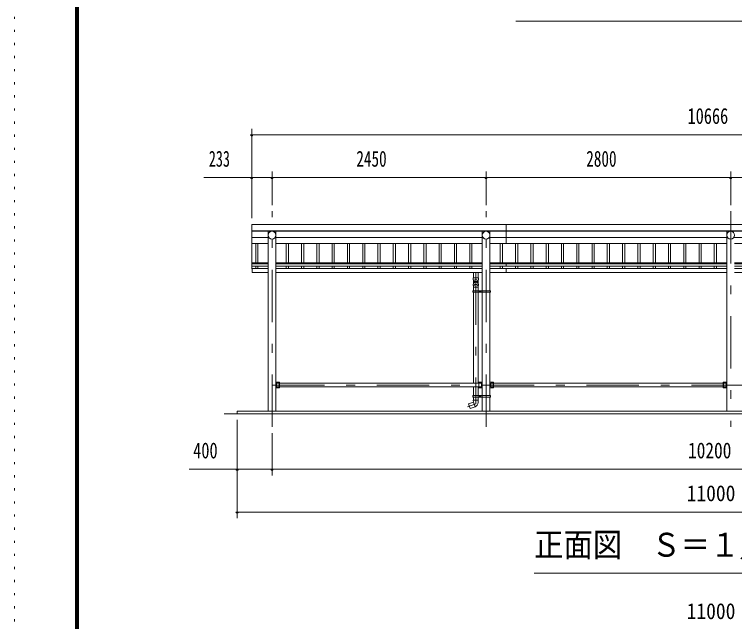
# Model space of a CAD drawing. Units: millimetres, scale not verified, with parts at other scales. Extents: x -31546 to 31551, y -14700 to 14700.
# Drawn here: x -10029 to -1785, y 748 to 7701 of the extents above; entities that cross this region are included whole.
import ezdxf
from ezdxf.enums import TextEntityAlignment as Align

# ---------------------------------------------------------------- set-up
doc = ezdxf.new("R2010")
doc.units = ezdxf.units.MM
doc.header["$LTSCALE"] = 50
doc.linetypes.add('USER3', pattern=[24, 12, -5, 2, -5])
doc.linetypes.add('USER4', pattern=[3, 0.5, -2.5])
for name, color, linetype, lineweight in [('0-2_1-07BOLD', 7, 'Continuous', 18), ('0-3_1-27CENTER', 3, 'USER3', 18), ('0-4_1-47THIN', 4, 'Continuous', 18), ('0-5_1-57DIM', 3, 'Continuous', 18), ('0-C_F-F1PAPER', 5, 'Continuous', 18), ('0-D_F-E_J_ADD', 5, 'USER4', 18)]:
    doc.layers.add(name, color=color, linetype=linetype, lineweight=lineweight)
doc.styles.add('ＭＳ ゴシック', font='')
doc.styles.get('ＭＳ ゴシック').set_extended_font_data('MS Gothic')

msp = doc.modelspace()

# ---------------------------------------------------------------- linework, layer by layer
at = {"layer": '0-2_1-07BOLD'}
for p, q in [((-4399.41, 5296.54), (-4399.41, 5078.35)), ((-7312.41, 5221.4), (3353.58, 5221.4)), ((3353.59, 5217.32), (-7312.41, 5217.32)), ((-7123.96, 5217.32), (-7123.96, 3157.54)), ((-7034.86, 3157.54), (-7034.86, 5217.32)), ((-4673.96, 4535.54), (-4673.96, 5217.32)), ((-4584.86, 5217.32), (-4584.86, 4535.54)), ((-1873.97, 3157.54), (-1873.97, 5217.32)), ((-7312.41, 5147.84), (-7123.96, 5147.84)), ((-4673.96, 5147.84), (-7034.86, 5147.84)), ((-1873.96, 5147.84), (-4584.86, 5147.84)), ((376.03, 5147.84), (-1784.87, 5147.84)), ((-7123.96, 5078.35), (-7312.41, 5078.35)), ((-7034.86, 5078.35), (-4673.96, 5078.35)), ((-4584.86, 5078.35), (-1873.96, 5078.35)), ((-1784.87, 5078.35), (376.03, 5078.35)), ((-7312.41, 4856.73), (-7123.96, 4856.73)), ((-7123.96, 4846.3), (-7312.41, 4846.3)), ((-7123.96, 4816.69), (-7312.41, 4816.69)), ((-7307.41, 4787.78), (-7312.41, 4787.78)), ((-4673.96, 4856.73), (-7034.86, 4856.73)), ((-7034.86, 4846.3), (-4673.96, 4846.3)), ((-4673.96, 4816.69), (-7034.86, 4816.69)), ((-7034.86, 4790.36), (-4673.96, 4790.36)), ((-1873.96, 4856.73), (-4584.86, 4856.73)), ((-4584.86, 4846.3), (-1873.96, 4846.3)), ((-1873.96, 4816.69), (-4584.86, 4816.69)), ((-4584.86, 4790.36), (-1873.96, 4790.36)), ((-4399.41, 4856.73), (-4399.41, 4816.69)), ((-4399.41, 4790.36), (-4399.41, 4745.36)), ((376.03, 4856.73), (-1784.87, 4856.73)), ((-1784.87, 4846.3), (376.03, 4846.3)), ((376.03, 4816.69), (-1784.87, 4816.69)), ((-1784.87, 4790.36), (376.03, 4790.36)), ((-4673.96, 4745.36), (-7034.86, 4745.36)), ((-4774.92, 4685.74), (-4774.92, 4745.36)), ((-4719.92, 4745.36), (-4719.92, 4685.74)), ((-1873.96, 4745.36), (-4584.86, 4745.36)), ((376.03, 4745.36), (-1784.87, 4745.36)), ((-4776.53, 4535.54), (-4776.53, 4519.54)), ((-4774.92, 4576.09), (-4719.92, 4576.09)), ((-4718.32, 4519.54), (-4718.32, 4535.54)), ((-4675.58, 4535.54), (-4675.58, 4519.54)), ((-4583.28, 4535.54), (-4583.28, 4519.54)), ((-4776.53, 4527.54), (-4782.63, 4527.54)), ((-4774.93, 4519.54), (-4774.93, 3478.89)), ((-4719.92, 3478.89), (-4719.92, 4519.54)), ((-4673.97, 4519.54), (-4673.97, 3335.54)), ((-4673.96, 3386.14), (-4673.96, 4517.54)), ((-4584.87, 4519.54), (-4584.87, 3335.54)), ((-4584.86, 3386.14), (-4584.86, 4517.54)), ((-4577.18, 4527.54), (-4583.28, 4527.54)), ((-6994.86, 3490.54), (-7034.86, 3490.54)), ((-6998.06, 3490.54), (-6998.06, 3424.54)), ((-6994.86, 3424.54), (-6994.86, 3490.54)), ((-6994.86, 3478.89), (-4713.96, 3478.89)), ((-4713.97, 3490.54), (-4673.96, 3490.54)), ((-4713.97, 3424.54), (-4713.97, 3490.54)), ((-4713.96, 3424.54), (-4713.96, 3490.54)), ((-4710.77, 3424.54), (-4710.77, 3490.54)), ((-4710.76, 3490.54), (-4710.76, 3424.54)), ((-4681.92, 3478.89), (-4681.92, 3436.19)), ((-4576.91, 3478.89), (-4576.91, 3436.19)), ((-4548.07, 3424.54), (-4548.07, 3490.54)), ((-4548.07, 3490.54), (-4548.07, 3424.54)), ((-4544.88, 3424.54), (-4544.88, 3490.54)), ((-4544.86, 3478.89), (-1913.96, 3478.89)), ((-1910.77, 3424.54), (-1910.77, 3490.54)), ((-6994.86, 3424.54), (-7034.86, 3424.54)), ((-4713.96, 3436.19), (-6994.86, 3436.19)), ((-4774.93, 3436.19), (-4774.93, 3335.54)), ((-4719.92, 3335.54), (-4719.92, 3436.19)), ((-4673.96, 3424.54), (-4713.97, 3424.54)), ((-4548.07, 3436.19), (-4576.92, 3436.19)), ((-1913.96, 3436.19), (-4544.86, 3436.19)), ((-1881.91, 3436.19), (-1910.77, 3436.19)), ((-4782.63, 3327.54), (-4776.53, 3327.54)), ((-4776.53, 3335.54), (-4776.53, 3319.54)), ((-4774.93, 3319.54), (-4774.93, 3282.63)), ((-4719.92, 3282.63), (-4719.92, 3319.54)), ((-4718.32, 3319.54), (-4718.32, 3335.54)), ((-4675.58, 3335.54), (-4675.58, 3319.54)), ((-4673.97, 3319.54), (-4673.97, 3157.54)), ((-4673.96, 3335.54), (-4673.96, 3370.14)), ((-4673.96, 3157.54), (-4673.96, 3319.54)), ((-4584.87, 3319.54), (-4584.87, 3157.54)), ((-4584.86, 3335.54), (-4584.86, 3370.14)), ((-4584.86, 3157.54), (-4584.86, 3319.54)), ((-4583.28, 3319.54), (-4583.28, 3335.54)), ((-4583.28, 3327.54), (-4577.18, 3327.54)), ((-4756.11, 3208.95), (-4774.93, 3260.63)), ((-7629.41, 3127.54), (3670.58, 3127.54))]:
    msp.add_line(p, q, dxfattribs=at)
for points in [[(-7312.41, 4787.78), (-7312.41, 5296.54), (3353.58, 5296.54)], [(-7123.96, 4745.36), (-7307.41, 4745.36), (-7307.41, 4790.36), (-7123.96, 4790.36)], [(-4717.93, 4685.74), (-4776.92, 4685.74), (-4774.92, 4636.07), (-4774.92, 4617.98)], [(-4719.92, 4617.97), (-4719.92, 4636.07), (-4717.93, 4685.74)], [(-4776.92, 4608.87), (-4774.92, 4583.03), (-4774.92, 4535.54)], [(-4719.92, 4535.54), (-4719.92, 4583.03), (-4717.93, 4609)], [(-6998.06, 3436.19), (-7026.91, 3436.19), (-7026.91, 3478.89), (-6998.06, 3478.89)], [(-4710.77, 3478.89), (-4681.91, 3478.89), (-4681.91, 3436.19), (-4710.77, 3436.19)], [(-4584.88, 3424.54), (-4544.86, 3424.54), (-4544.86, 3490.54), (-4584.88, 3490.54)], [(-4576.92, 3436.19), (-4576.92, 3478.89), (-4548.07, 3478.89)], [(-1873.96, 3490.54), (-1913.96, 3490.54), (-1913.96, 3424.54), (-1873.96, 3424.54)], [(-1910.77, 3478.89), (-1881.91, 3478.89), (-1881.91, 3436.19)], [(-4776.42, 3282.63), (-4774.93, 3260.63), (-4831.31, 3240.11), (-4812.5, 3188.43), (-4756.39, 3208.85)], [(-4776.43, 3282.63), (-4718.42, 3282.63), (-4720.18, 3256.84)], [(3520.59, 3157.54), (-7479.41, 3157.54), (-7479.41, 3127.54)]]:
    msp.add_lwpolyline(points, dxfattribs=at)
for points in [[(-4577.18, 4519.54), (-4782.63, 4519.54), (-4782.63, 4535.54), (-4577.18, 4535.54)], [(-4701.95, 4530.42), (-4696.95, 4533.31), (-4691.95, 4530.42), (-4691.95, 4524.65), (-4696.95, 4521.77), (-4701.95, 4524.65)], [(-4782.63, 3335.54), (-4782.63, 3319.54), (-4577.18, 3319.54), (-4577.18, 3335.54)], [(-4701.95, 3330.43), (-4696.95, 3333.31), (-4691.95, 3330.43), (-4691.95, 3324.65), (-4696.95, 3321.77), (-4701.95, 3324.65)]]:
    msp.add_lwpolyline(points, close=True, dxfattribs=at)
for centre, radius in [((-7079.41, 5172.78), 44.55), ((-4629.41, 5172.78), 44.55), ((-1829.42, 5172.78), 44.55), ((-4696.95, 4527.54), 6.25), ((-4696.95, 4527.54), 4.9), ((-4696.95, 3327.54), 6.25), ((-4696.95, 3327.54), 4.9)]:
    msp.add_circle(centre, radius, dxfattribs=at)
for centre, radius, start, end in [((-7079.41, 5172.09), 44.55, 180, 0), ((-4629.41, 5172.09), 44.55, 180, 0), ((-1829.42, 5172.09), 44.55, 180, 0), ((-4747.42, 4607.16), 29.55, 3.56303, 176.43697), ((-4747.42, 4636.37), 27.55, 3.55867, 176.44133), ((-4747.42, 4615.67), 27.55, 3.55867, 176.44133), ((-4747.42, 4582.05), 27.55, 3.55867, 176.44133), ((-4775.05, 3260.59), 55, 289.83269, 356.09424)]:
    msp.add_arc(centre, radius, start, end, dxfattribs=at)
at = {"layer": '0-3_1-27CENTER'}
for p, q in [((-7079.41, 2977.54), (-7079.41, 5447.54)), ((-4629.41, 2977.54), (-4629.41, 5447.54)), ((-1829.41, 5447.54), (-1829.41, 2977.54)), ((-4747.42, 4745.36), (-4747.42, 3241.38)), ((-4696.95, 4540.04), (-4696.95, 4515.04)), ((-4709.45, 4527.54), (-4684.45, 4527.54)), ((-7079.41, 3457.54), (3120.59, 3457.54)), ((-4684.45, 3327.54), (-4709.45, 3327.54)), ((-4696.95, 3315.04), (-4696.95, 3340.04)), ((-4747.41, 3241.38), (-4840.68, 3207.43))]:
    msp.add_line(p, q, dxfattribs=at)
at = {"layer": '0-4_1-47THIN'}
for p, q in [((-7266.91, 4856.73), (-7266.91, 5078.35)), ((-7241.91, 5078.35), (-7241.91, 4856.73)), ((-6916.91, 5078.35), (-6916.91, 4856.73)), ((-6891.91, 4856.73), (-6891.91, 5078.35)), ((-6741.91, 4856.73), (-6741.91, 5078.35)), ((-6716.91, 5078.35), (-6716.91, 4856.73)), ((-6566.91, 5078.35), (-6566.91, 4856.73)), ((-6541.91, 4856.73), (-6541.91, 5078.35)), ((-6391.91, 4856.73), (-6391.91, 5078.35)), ((-6366.91, 5078.35), (-6366.91, 4856.73)), ((-6216.91, 5078.35), (-6216.91, 4856.73)), ((-6191.91, 4856.73), (-6191.91, 5078.35)), ((-6041.91, 4856.73), (-6041.91, 5078.35)), ((-6016.91, 5078.35), (-6016.91, 4856.73)), ((-5866.91, 5078.35), (-5866.91, 4856.73)), ((-5841.91, 4856.73), (-5841.91, 5078.35)), ((-5691.91, 4856.73), (-5691.91, 5078.35)), ((-5666.91, 5078.35), (-5666.91, 4856.73)), ((-5516.91, 5078.35), (-5516.91, 4856.73)), ((-5491.91, 4856.73), (-5491.91, 5078.35)), ((-5341.91, 4856.73), (-5341.91, 5078.35)), ((-5316.91, 5078.35), (-5316.91, 4856.73)), ((-5166.91, 5078.35), (-5166.91, 4856.73)), ((-5141.91, 4856.73), (-5141.91, 5078.35)), ((-4991.91, 4856.73), (-4991.91, 5078.35)), ((-4966.91, 5078.35), (-4966.91, 4856.73)), ((-4816.91, 5078.35), (-4816.91, 4856.73)), ((-4791.91, 4856.73), (-4791.91, 5078.35)), ((-4466.91, 4856.73), (-4466.91, 5078.35)), ((-4441.91, 5078.35), (-4441.91, 4856.73)), ((-4291.91, 5078.35), (-4291.91, 4856.73)), ((-4266.91, 4856.73), (-4266.91, 5078.35)), ((-4116.91, 4856.73), (-4116.91, 5078.35)), ((-4091.91, 5078.35), (-4091.91, 4856.73)), ((-3941.91, 5078.35), (-3941.91, 4856.73)), ((-3916.91, 4856.73), (-3916.91, 5078.35)), ((-3766.91, 4856.73), (-3766.91, 5078.35)), ((-3741.91, 5078.35), (-3741.91, 4856.73)), ((-3591.91, 5078.35), (-3591.91, 4856.73)), ((-3566.91, 4856.73), (-3566.91, 5078.35)), ((-3416.91, 4856.73), (-3416.91, 5078.35)), ((-3391.91, 5078.35), (-3391.91, 4856.73)), ((-3241.91, 5078.35), (-3241.91, 4856.73)), ((-3216.91, 4856.73), (-3216.91, 5078.35)), ((-3066.91, 4856.73), (-3066.91, 5078.35)), ((-3041.91, 5078.35), (-3041.91, 4856.73)), ((-2891.91, 5078.35), (-2891.91, 4856.73)), ((-2866.91, 4856.73), (-2866.91, 5078.35)), ((-2716.91, 4856.73), (-2716.91, 5078.35)), ((-2691.91, 5078.35), (-2691.91, 4856.73)), ((-2541.91, 5078.35), (-2541.91, 4856.73)), ((-2516.91, 4856.73), (-2516.91, 5078.35)), ((-2366.91, 4856.73), (-2366.91, 5078.35)), ((-2341.91, 5078.35), (-2341.91, 4856.73)), ((-2191.91, 5078.35), (-2191.91, 4856.73)), ((-2166.91, 4856.73), (-2166.91, 5078.35)), ((-2016.91, 4856.73), (-2016.91, 5078.35)), ((-1991.91, 5078.35), (-1991.91, 4856.73)), ((-7266.91, 4790.36), (-7266.91, 4816.69)), ((-7241.91, 4816.69), (-7241.91, 4790.36)), ((-6916.91, 4816.69), (-6916.91, 4790.36)), ((-6891.91, 4790.36), (-6891.91, 4816.69)), ((-6741.91, 4790.36), (-6741.91, 4816.69)), ((-6716.91, 4816.69), (-6716.91, 4790.36)), ((-6566.91, 4816.69), (-6566.91, 4790.36)), ((-6541.91, 4790.36), (-6541.91, 4816.69)), ((-6391.91, 4790.36), (-6391.91, 4816.69)), ((-6366.91, 4816.69), (-6366.91, 4790.36)), ((-6216.91, 4816.69), (-6216.91, 4790.36)), ((-6191.91, 4790.36), (-6191.91, 4816.69)), ((-6041.91, 4790.36), (-6041.91, 4816.69)), ((-6016.91, 4816.69), (-6016.91, 4790.36)), ((-5866.91, 4816.69), (-5866.91, 4790.36)), ((-5841.91, 4790.36), (-5841.91, 4816.69)), ((-5691.91, 4790.36), (-5691.91, 4816.69)), ((-5666.91, 4816.69), (-5666.91, 4790.36)), ((-5516.91, 4816.69), (-5516.91, 4790.36)), ((-5491.91, 4790.36), (-5491.91, 4816.69)), ((-5341.91, 4790.36), (-5341.91, 4816.69)), ((-5316.91, 4816.69), (-5316.91, 4790.36)), ((-5166.91, 4816.69), (-5166.91, 4790.36)), ((-5141.91, 4790.36), (-5141.91, 4816.69)), ((-4991.91, 4790.36), (-4991.91, 4816.69)), ((-4966.91, 4816.69), (-4966.91, 4790.36)), ((-4816.91, 4816.69), (-4816.91, 4790.36)), ((-4791.91, 4790.36), (-4791.91, 4816.69)), ((-4466.91, 4790.36), (-4466.91, 4816.69)), ((-4441.91, 4816.69), (-4441.91, 4790.36)), ((-4291.91, 4816.69), (-4291.91, 4790.36)), ((-4266.91, 4790.36), (-4266.91, 4816.69)), ((-4116.91, 4790.36), (-4116.91, 4816.69)), ((-4091.91, 4816.69), (-4091.91, 4790.36)), ((-3941.91, 4816.69), (-3941.91, 4790.36)), ((-3916.91, 4790.36), (-3916.91, 4816.69)), ((-3766.91, 4790.36), (-3766.91, 4816.69)), ((-3741.91, 4816.69), (-3741.91, 4790.36)), ((-3591.91, 4816.69), (-3591.91, 4790.36)), ((-3566.91, 4790.36), (-3566.91, 4816.69)), ((-3416.91, 4790.36), (-3416.91, 4816.69)), ((-3391.91, 4816.69), (-3391.91, 4790.36)), ((-3241.91, 4816.69), (-3241.91, 4790.36)), ((-3216.91, 4790.36), (-3216.91, 4816.69)), ((-3066.91, 4790.36), (-3066.91, 4816.69)), ((-3041.91, 4816.69), (-3041.91, 4790.36)), ((-2891.91, 4816.69), (-2891.91, 4790.36)), ((-2866.91, 4790.36), (-2866.91, 4816.69)), ((-2716.91, 4790.36), (-2716.91, 4816.69)), ((-2691.91, 4816.69), (-2691.91, 4790.36)), ((-2541.91, 4816.69), (-2541.91, 4790.36)), ((-2516.91, 4790.36), (-2516.91, 4816.69)), ((-2366.91, 4790.36), (-2366.91, 4816.69)), ((-2341.91, 4816.69), (-2341.91, 4790.36)), ((-2191.91, 4816.69), (-2191.91, 4790.36)), ((-2166.91, 4790.36), (-2166.91, 4816.69)), ((-2016.91, 4790.36), (-2016.91, 4816.69)), ((-1991.91, 4816.69), (-1991.91, 4790.36))]:
    msp.add_line(p, q, dxfattribs=at)
at = {"layer": '0-5_1-57DIM'}
for p, q in [((-4289.41, 7622.54), (330.59, 7622.54)), ((-7312.41, 5366.54), (-7312.41, 6392.54)), ((-7298.41, 6322.54), (-7326.41, 6322.54)), ((-7312.41, 6322.54), (3353.58, 6322.54)), ((-7079.41, 5517.54), (-7079.41, 5902.54)), ((-4629.41, 5517.54), (-4629.41, 5902.54)), ((-1829.41, 5902.54), (-1829.41, 5517.54)), ((-7312.41, 5832.54), (-7861.91, 5832.54)), ((-7298.41, 5832.54), (-7326.41, 5832.54)), ((-7312.41, 5832.54), (-7079.41, 5832.54)), ((-7065.41, 5832.54), (-7093.41, 5832.54)), ((-7079.41, 5832.54), (-4629.41, 5832.54)), ((-4615.41, 5832.54), (-4643.41, 5832.54)), ((-4629.41, 5832.54), (-1829.41, 5832.54)), ((-1815.41, 5832.54), (-1843.41, 5832.54)), ((-1829.41, 5832.54), (420.59, 5832.54)), ((-7479.41, 1932.54), (-7479.41, 3057.54)), ((-7079.41, 2907.54), (-7079.41, 2422.54)), ((-7479.41, 2492.54), (-8028.91, 2492.54)), ((-7465.41, 2492.54), (-7493.41, 2492.54)), ((-7479.41, 2492.54), (-7079.41, 2492.54)), ((-7065.41, 2492.54), (-7093.41, 2492.54)), ((-7079.41, 2492.54), (3120.59, 2492.54)), ((-7465.41, 2002.54), (-7493.41, 2002.54)), ((-7479.41, 2002.54), (3520.59, 2002.54)), ((120.59, 1302.54), (-4079.41, 1302.54))]:
    msp.add_line(p, q, dxfattribs=at)
for centre in [(-7312.41, 6322.54), (-7312.41, 5832.54), (-7079.41, 5832.54), (-4629.41, 5832.54), (-1829.41, 5832.54), (-7479.41, 2492.54), (-7079.41, 2492.54), (-7479.41, 2002.54)]:
    msp.add_arc(centre, 14, 180, 0, dxfattribs=at)
at = {"layer": '0-C_F-F1PAPER'}
for points in [[(30851.13, -14000), (30851.13, 14140), (-9328.87, 14140), (-9328.87, -14000)], [(30847.63, -13996.5), (30847.63, 14136.5), (-9325.37, 14136.5), (-9325.37, -13996.5)], [(30844.13, -13993), (-9321.87, -13993), (-9321.87, 14133), (30844.13, 14133)], [(30840.63, -13989.5), (30840.63, 14129.5), (-9318.37, 14129.5), (-9318.37, -13989.5)], [(30837.13, -13986), (-9314.87, -13986), (-9314.87, 14126), (30837.13, 14126)], [(30833.63, -13982.5), (30833.63, 14122.5), (-9311.37, 14122.5), (-9311.37, -13982.5)], [(30830.13, -13979), (-9307.87, -13979), (-9307.87, 14119), (30830.13, 14119)], [(30826.63, -13975.5), (30826.63, 14115.5), (-9304.37, 14115.5), (-9304.37, -13975.5)], [(30823.13, -13972), (30823.13, 14112), (-9300.87, 14112), (-9300.87, -13972)], [(30819.63, -13968.5), (30819.63, 14108.5), (-9297.37, 14108.5), (-9297.37, -13968.5)], [(30816.13, -13965), (-9293.87, -13965), (-9293.87, 14105), (30816.13, 14105)]]:
    msp.add_lwpolyline(points, close=True, dxfattribs=at)
at = {"layer": '0-D_F-E_J_ADD'}
msp.add_lwpolyline([(31551.13, -14700), (-10028.87, -14700), (-10028.87, 14700), (31551.13, 14700)], close=True, dxfattribs=at)

# ---------------------------------------------------------------- texts
at = {"layer": '0-5_1-57DIM', "color": 7, "style": 'ＭＳ ゴシック'}
for s, height, width, p in [('10666', 182.3, 0.75, (-2323.29, 6392.54)), ('233', 182.3, 0.65, (-7803.36, 5902.54)), ('2450', 182.3, 0.7, (-6114.82, 5902.54)), ('2800', 182.3, 0.7, (-3483.19, 5902.54)), ('400', 182.3, 0.75, (-7981.84, 2562.54)), ('10200', 182.3, 0.8, (-2317.84, 2562.54)), ('11000', 182.3, 0.9, (-2333.68, 2072.54)), ('正面図\u3000Ｓ＝１／７０', 273.5, 0.9, (-4079.41, 1409.85)), ('11000', 182.3, 0.9, (-2333.67, 722.54))]:
    msp.add_text(s, height=height, dxfattribs=dict(at, width=width)).set_placement(p, align=Align.BOTTOM_LEFT)

doc.saveas('drawing.dxf')
